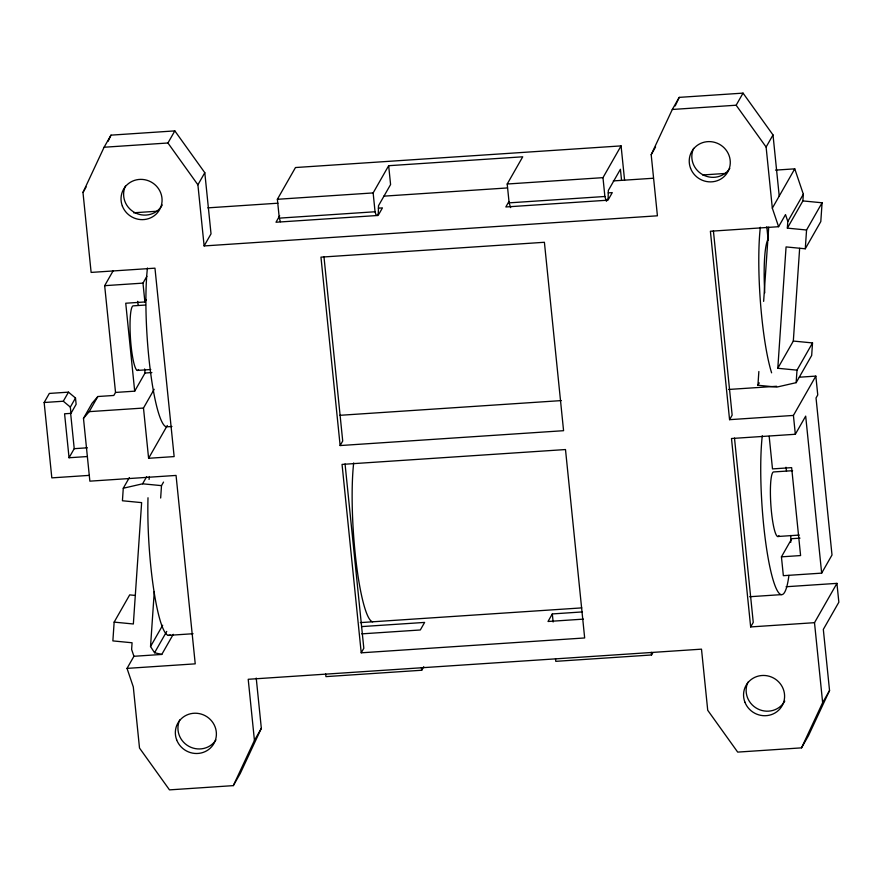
<?xml version="1.0" encoding="UTF-8"?>
<svg xmlns="http://www.w3.org/2000/svg" width="883" height="883" viewBox="0 0 883 883"><rect width="100%" height="100%" fill="white"/><g stroke="black" fill="none" stroke-linecap="round" stroke-linejoin="round"><path stroke-width="1.32" d="M135.165 595.429L129.68 594.888L114.15 622.118L112.869 640.903L132.075 642.769L131.622 649.469L133.929 656.29L127.031 668.387L133.3 686.93L139.514 748.056L169.481 789.877L233.322 785.627L240.231 773.53L261.335 728.32L256.225 678.067M129.359 477.582L123.278 488.233L122.428 500.76L141.633 502.626L133.355 623.983L114.15 622.118M173.256 634.314L161.777 654.435L154.569 652.736L150.529 646.555L154.282 591.544M160.662 498.023L161.501 485.639L163.532 482.085M812.526 342.924L797.007 370.143L777.802 368.277L793.32 341.059L812.526 342.924L811.676 355.452L796.146 382.67L776.819 387.096L757.923 385.264L758.861 371.511M763.64 301.368L768.707 227.097M777.802 368.277L786.069 246.92L805.274 248.785L820.804 221.567L822.084 202.781L802.879 200.916L787.36 228.134L806.565 229.999L822.084 202.781M787.36 228.134L787.813 221.434L785.506 214.613L778.596 226.71L710.396 231.247L729.568 419.668L793.42 415.429L815.837 376.103L799.347 377.207M793.32 341.059L799.645 248.333M802.879 200.916L803.342 194.216L794.755 168.841L775.517 170.121M796.146 382.67L797.007 370.143M805.274 248.785L806.565 229.999M154.172 389.304L143.488 408.045L148.598 458.288L174.139 456.588L154.966 268.167L91.126 272.417L82.98 192.45L104.095 147.24L110.993 135.143L174.834 130.894L204.801 172.715L211.026 233.84L204.128 245.938L657.416 215.805L651.19 154.68L672.305 109.47L679.204 97.373L743.045 93.123L773.011 134.944L779.225 196.07M108.145 141.247L110.993 135.143M233.322 785.627L254.436 740.418L261.335 728.32M675.208 105.927L679.204 97.373M254.436 740.418L248.211 679.292L701.499 649.16L707.725 710.285L737.691 752.106L801.532 747.857L822.647 702.647L829.545 690.55L823.32 629.424L838.85 602.206L836.929 583.365L786.091 586.742M829.545 690.55L808.431 735.76L801.532 747.857M82.98 192.45L86.126 186.953M104.095 147.24L167.936 142.991L174.834 130.894M127.031 668.387L195.231 663.85L176.059 475.429L89.867 481.158L83.477 418.354L92.097 403.233L97.847 396.522L113.808 395.463L115.53 392.438L104.669 285.673L113.079 270.926M89.304 475.374L51.821 477.869L44.15 402.505L49.327 393.432L68.477 392.151L75.497 398.012L76.137 404.293L70.96 413.365L64.58 413.785L69.051 457.747L87.461 456.533M44.15 402.505L63.3 401.224L68.477 392.151M70.96 413.365L70.331 407.085L75.497 398.012M204.128 245.938L197.902 184.812L204.801 172.715M115.53 392.438L134.691 391.169L125.739 303.233L144.889 301.964L142.98 283.123L146.854 276.324M144.889 301.964L146.181 299.701M83.477 418.354L89.216 411.644L97.847 396.522M69.051 457.747L74.227 448.674L70.574 412.703M134.691 391.169L145.033 373.023L144.624 368.962M280.419 221.71L279.293 218.134L277.372 199.293L295.485 167.538L621.08 145.894L624.579 180.176M279.679 215.761L275.993 222.24L378.134 215.452L382.449 207.891L378.365 208.167M148.598 458.288L167.295 425.507M123.278 488.233L142.605 483.807L146.655 476.699M376.18 215.342L375.054 211.765L373.145 192.924L388.663 165.706L522.736 156.799L507.206 184.017L509.127 202.858L510.628 207.626M377.129 215.529L378.288 213.509L378.509 205.717L390.584 184.547L388.663 165.706M150.529 646.555L162.682 625.252M154.569 652.736L166.721 631.422M340.132 445.551L320.959 257.141L544.403 242.284L563.575 430.694L340.132 445.551L342.714 441.014L323.962 256.699M508.906 201.567L505.827 206.964L607.979 200.176L612.283 192.615L608.199 192.88M621.533 180.231L620.418 169.271L608.343 190.441L608.122 198.233L606.389 201.258L604.888 196.49L602.979 177.649L621.08 145.894M361.224 652.813L342.052 464.403L565.495 449.546L584.667 637.956L361.224 652.813L363.818 648.277L345.054 463.961M651.19 154.68L655.583 146.975M672.305 109.47L736.146 105.22L743.045 93.123M325.672 673.928L325.937 676.621L421.71 670.252L423.73 666.698M778.596 226.71L772.327 208.167L766.113 147.042L773.011 134.944M772.327 208.167L794.755 168.841M582.272 611.93L552.317 613.928L548.001 621.489L583.409 619.126M787.813 221.434L803.342 194.216M729.568 419.668L732.15 415.131L713.398 230.805M757.923 385.264L759.27 382.891M555.506 658.652L555.782 661.345L651.544 654.976L652.89 652.625M836.929 583.365L814.501 622.681L750.66 626.93L731.488 438.509L795.329 434.27L805.682 416.125L821.665 573.133L783.353 575.683L781.433 556.842L791.786 538.696L799.998 538.144M750.66 626.93L753.254 622.394L734.49 438.067M821.665 573.133L832.007 554.988L816.035 397.968L817.757 394.944L815.837 376.103M277.372 199.293L373.145 192.924M507.206 184.017L602.979 177.649M133.62 212.792L156.986 211.236M207.847 207.858L277.946 203.2M383.785 196.158L507.482 187.936M613.321 180.905L653.188 178.256M702.669 174.966L726.036 173.41M279.293 218.134L375.054 211.765M509.127 202.858L604.888 196.49M104.669 285.673L142.98 283.123M145.518 305.032L133.421 305.838A32.373 4.934 86.2 0 0 130.695 341.522A32.373 4.934 86.2 0 0 138.587 369.536M137.362 370.419L150.794 369.524M145.033 373.023L151.876 372.56M89.216 411.644L143.488 408.045M171.942 426.478L166.446 426.842A90.64 13.808 86.2 0 1 149.878 366.898A90.64 13.808 86.2 0 1 147.439 268.002M339.789 415.319L561.279 400.595M728.607 389.469L776.599 386.279M74.227 448.674L87.373 447.802M792.603 470.683L773.784 471.93A32.373 4.934 86.2 0 0 771.069 507.615A32.373 4.934 86.2 0 0 778.961 535.628M777.735 536.511L799.236 535.076M781.433 556.842L800.594 555.562L791.643 467.637L772.493 468.906L769.17 436.323M168.377 635.374L193.057 633.729M360.341 622.614L581.798 607.89M749.634 596.731L781.278 594.634M361.975 626.577L424.624 622.416L420.319 629.976L361.743 633.862M133.929 656.29L161.777 654.435M142.605 483.807L161.501 485.639M63.3 401.224L70.331 407.085M736.146 105.22L766.113 147.042M167.936 142.991L197.902 184.812M793.42 415.429L795.329 434.27M814.501 622.681L822.647 702.647M766.797 226.699L768.177 240.231M651.268 652.283L651.544 654.976M552.317 613.928L553.133 621.996M421.434 667.559L421.71 670.252M137.737 301.324L138.156 305.386M771.61 372.836A90.64 13.808 86.2 0 1 760.329 227.251M764.755 292.836A58.267 8.874 86.2 0 1 768.067 239.161M162.262 204.999A20.717 19.956 29.7 0 1 135.088 212.759A20.717 19.956 29.7 0 1 125.419 186.103M729.8 168.355A20.717 19.956 29.7 0 1 702.691 174.668A20.717 19.956 29.7 0 1 693.63 148.333M784.788 701.08A20.717 19.956 29.7 0 1 757.614 708.839A20.717 19.956 29.7 0 1 747.945 682.184M215.916 739.976A20.717 19.956 29.7 0 1 188.807 746.29A20.717 19.956 29.7 0 1 179.746 719.954M372.681 621.798A90.64 13.808 86.2 0 1 356.114 561.842A90.64 13.808 86.2 0 1 353.675 462.946M788.916 575.396A90.64 13.808 86.2 0 1 768.806 561.698A90.64 13.808 86.2 0 1 762.272 435.783M785.98 467.228A90.64 13.808 86.2 0 1 786.488 471.103M790.771 535.44A90.64 13.808 86.2 0 1 790.782 542.305M170.154 634.899A90.64 13.808 86.2 0 1 154.304 593.277A90.64 13.808 86.2 0 1 148.002 497.758M149.072 479.403A90.64 13.808 86.2 0 1 149.37 476.522M122.351 206.026A20.717 19.956 29.7 0 0 157.439 212.759A20.717 19.956 29.7 0 0 144.867 179.746A20.717 19.956 29.7 0 0 122.351 206.026M690.55 168.256A20.717 19.956 29.7 0 0 725.649 174.989A20.717 19.956 29.7 0 0 713.067 141.975A20.717 19.956 29.7 0 0 690.55 168.256M176.666 739.877A20.717 19.956 29.7 0 0 211.765 746.61A20.717 19.956 29.7 0 0 199.183 713.596A20.717 19.956 29.7 0 0 176.666 739.877M744.877 702.106A20.717 19.956 29.7 0 0 779.965 708.839A20.717 19.956 29.7 0 0 767.393 675.826A20.717 19.956 29.7 0 0 744.877 702.106"/></g></svg>
